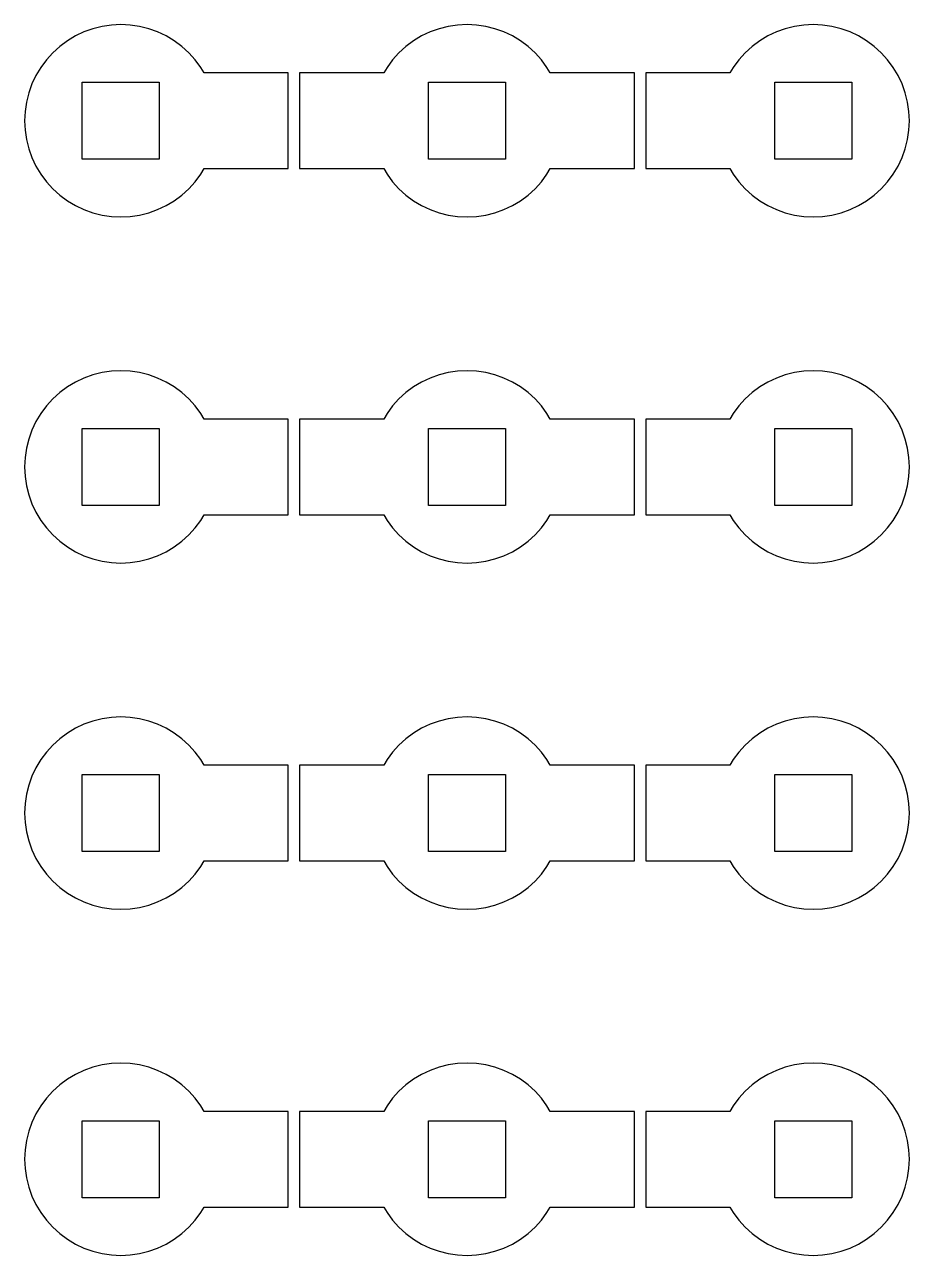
# Model space of a CAD drawing. Extents: x -73 to 181, y -8 to 80.
# Drawn here: x 2 to 25, y 38 to 70 of the extents above; entities that cross this region are included whole.
import ezdxf

# ---------------------------------------------------------------- set-up
doc = ezdxf.new("R2010")
doc.units = 0

msp = doc.modelspace()

# ---------------------------------------------------------------- linework, layer by layer
for p, q in [((3.5433, 69.8097), (3.32152, 69.7048)), ((3.77429, 69.8923), (3.5433, 69.8097)), ((4.01228, 69.952), (3.77429, 69.8923)), ((4.25496, 69.988), (4.01228, 69.952)), ((4.5, 70), (4.25496, 69.988)), ((4.74506, 69.988), (4.5, 70)), ((4.98773, 69.952), (4.74506, 69.988)), ((5.22572, 69.8923), (4.98773, 69.952)), ((5.45671, 69.8097), (5.22572, 69.8923)), ((5.6785, 69.7048), (5.45671, 69.8097)), ((12.5433, 69.8097), (12.3215, 69.7048)), ((12.7743, 69.8923), (12.5433, 69.8097)), ((13.0123, 69.952), (12.7743, 69.8923)), ((13.2549, 69.988), (13.0123, 69.952)), ((13.5, 70), (13.2549, 69.988)), ((13.7451, 69.988), (13.5, 70)), ((13.9877, 69.952), (13.7451, 69.988)), ((14.2257, 69.8923), (13.9877, 69.952)), ((14.4567, 69.8097), (14.2257, 69.8923)), ((14.6785, 69.7048), (14.4567, 69.8097)), ((21.5433, 69.8097), (21.3215, 69.7048)), ((21.7743, 69.8923), (21.5433, 69.8097)), ((22.0123, 69.952), (21.7743, 69.8923)), ((22.2549, 69.988), (22.0123, 69.952)), ((22.5, 70), (22.2549, 69.988)), ((22.745, 69.988), (22.5, 70)), ((22.9877, 69.952), (22.745, 69.988)), ((23.2257, 69.8923), (22.9877, 69.952)), ((23.4567, 69.8097), (23.2257, 69.8923)), ((23.6785, 69.7048), (23.4567, 69.8097)), ((3.11108, 69.5787), (2.91403, 69.4325)), ((3.32152, 69.7048), (3.11108, 69.5787)), ((5.88893, 69.5787), (5.6785, 69.7048)), ((6.08598, 69.4325), (5.88893, 69.5787)), ((12.1111, 69.5787), (11.914, 69.4325)), ((12.3215, 69.7048), (12.1111, 69.5787)), ((14.8889, 69.5787), (14.6785, 69.7048)), ((15.086, 69.4325), (14.8889, 69.5787)), ((21.1111, 69.5787), (20.914, 69.4325)), ((21.3215, 69.7048), (21.1111, 69.5787)), ((23.8889, 69.5787), (23.6785, 69.7048)), ((24.086, 69.4325), (23.8889, 69.5787)), ((2.73224, 69.2678), (2.56747, 69.086)), ((2.91403, 69.4325), (2.73224, 69.2678)), ((6.26778, 69.2678), (6.08598, 69.4325)), ((6.43254, 69.086), (6.26778, 69.2678)), ((11.7322, 69.2678), (11.5675, 69.086)), ((11.914, 69.4325), (11.7322, 69.2678)), ((15.2678, 69.2678), (15.086, 69.4325)), ((15.4325, 69.086), (15.2678, 69.2678)), ((20.7322, 69.2678), (20.5675, 69.086)), ((20.914, 69.4325), (20.7322, 69.2678)), ((24.2678, 69.2678), (24.086, 69.4325)), ((24.4325, 69.086), (24.2678, 69.2678)), ((2.42134, 68.8889), (2.29521, 68.6785)), ((2.56747, 69.086), (2.42134, 68.8889)), ((6.57867, 68.8889), (6.43254, 69.086)), ((6.66493, 68.745), (6.57867, 68.8889)), ((11.4213, 68.8889), (11.3351, 68.745)), ((11.5675, 69.086), (11.4213, 68.8889)), ((15.5787, 68.8889), (15.4325, 69.086)), ((15.6649, 68.745), (15.5787, 68.8889)), ((20.4213, 68.8889), (20.3351, 68.745)), ((20.5675, 69.086), (20.4213, 68.8889)), ((24.5787, 68.8889), (24.4325, 69.086)), ((24.7048, 68.6785), (24.5787, 68.8889)), ((2.29521, 68.6785), (2.19031, 68.4567)), ((3.5, 66.5), (3.5, 68.5)), ((3.5, 68.5), (5.5, 68.5)), ((5.5, 68.5), (5.5, 66.5)), ((8.85001, 68.745), (6.66493, 68.745)), ((8.85001, 66.255), (8.85001, 68.745)), ((11.3351, 68.745), (9.14999, 68.745)), ((9.14999, 68.745), (9.14999, 66.255)), ((12.5, 66.5), (12.5, 68.5)), ((12.5, 68.5), (14.5, 68.5)), ((14.5, 68.5), (14.5, 66.5)), ((17.85, 68.745), (15.6649, 68.745)), ((17.85, 66.255), (17.85, 68.745)), ((20.3351, 68.745), (18.15, 68.745)), ((18.15, 68.745), (18.15, 66.255)), ((21.5, 66.5), (21.5, 68.5)), ((21.5, 68.5), (23.5, 68.5)), ((23.5, 68.5), (23.5, 66.5)), ((24.8097, 68.4567), (24.7048, 68.6785)), ((2.10765, 68.2257), (2.04805, 67.9877)), ((2.19031, 68.4567), (2.10765, 68.2257)), ((24.8923, 68.2257), (24.8097, 68.4567)), ((24.952, 67.9877), (24.8923, 68.2257)), ((2.04805, 67.9877), (2.01204, 67.745)), ((24.988, 67.745), (24.952, 67.9877)), ((2.01204, 67.745), (2, 67.5)), ((25, 67.5), (24.988, 67.745)), ((2, 67.5), (2.01204, 67.255)), ((2.01204, 67.255), (2.04805, 67.0123)), ((24.952, 67.0123), (24.988, 67.255)), ((24.988, 67.255), (25, 67.5)), ((2.04805, 67.0123), (2.10765, 66.7743)), ((24.8923, 66.7743), (24.952, 67.0123)), ((2.10765, 66.7743), (2.19031, 66.5433)), ((24.8097, 66.5433), (24.8923, 66.7743)), ((2.19031, 66.5433), (2.29521, 66.3215)), ((2.29521, 66.3215), (2.42134, 66.1111)), ((5.5, 66.5), (3.5, 66.5)), ((6.57867, 66.1111), (6.66493, 66.255)), ((6.66493, 66.255), (8.85001, 66.255)), ((9.14999, 66.255), (11.3351, 66.255)), ((11.3351, 66.255), (11.4213, 66.1111)), ((14.5, 66.5), (12.5, 66.5)), ((15.5787, 66.1111), (15.6649, 66.255)), ((15.6649, 66.255), (17.85, 66.255)), ((18.15, 66.255), (20.3351, 66.255)), ((20.3351, 66.255), (20.4213, 66.1111)), ((23.5, 66.5), (21.5, 66.5)), ((24.5787, 66.1111), (24.7048, 66.3215)), ((24.7048, 66.3215), (24.8097, 66.5433)), ((2.42134, 66.1111), (2.56747, 65.914)), ((6.43254, 65.914), (6.57867, 66.1111)), ((11.4213, 66.1111), (11.5675, 65.914)), ((15.4325, 65.914), (15.5787, 66.1111)), ((20.4213, 66.1111), (20.5675, 65.914)), ((24.4325, 65.914), (24.5787, 66.1111)), ((2.56747, 65.914), (2.73224, 65.7322)), ((2.73224, 65.7322), (2.91403, 65.5675)), ((6.08598, 65.5675), (6.26778, 65.7322)), ((6.26778, 65.7322), (6.43254, 65.914)), ((11.5675, 65.914), (11.7322, 65.7322)), ((11.7322, 65.7322), (11.914, 65.5675)), ((15.086, 65.5675), (15.2678, 65.7322)), ((15.2678, 65.7322), (15.4325, 65.914)), ((20.5675, 65.914), (20.7322, 65.7322)), ((20.7322, 65.7322), (20.914, 65.5675)), ((24.086, 65.5675), (24.2678, 65.7322)), ((24.2678, 65.7322), (24.4325, 65.914)), ((2.91403, 65.5675), (3.11108, 65.4213)), ((3.11108, 65.4213), (3.32152, 65.2952)), ((3.32152, 65.2952), (3.5433, 65.1903)), ((5.45671, 65.1903), (5.6785, 65.2952)), ((5.6785, 65.2952), (5.88893, 65.4213)), ((5.88893, 65.4213), (6.08598, 65.5675)), ((11.914, 65.5675), (12.1111, 65.4213)), ((12.1111, 65.4213), (12.3215, 65.2952)), ((12.3215, 65.2952), (12.5433, 65.1903)), ((14.4567, 65.1903), (14.6785, 65.2952)), ((14.6785, 65.2952), (14.8889, 65.4213)), ((14.8889, 65.4213), (15.086, 65.5675)), ((20.914, 65.5675), (21.1111, 65.4213)), ((21.1111, 65.4213), (21.3215, 65.2952)), ((21.3215, 65.2952), (21.5433, 65.1903)), ((23.4567, 65.1903), (23.6785, 65.2952)), ((23.6785, 65.2952), (23.8889, 65.4213)), ((23.8889, 65.4213), (24.086, 65.5675)), ((3.5433, 65.1903), (3.77429, 65.1077)), ((3.77429, 65.1077), (4.01228, 65.048)), ((4.01228, 65.048), (4.25496, 65.012)), ((4.25496, 65.012), (4.5, 65)), ((4.5, 65), (4.74506, 65.012)), ((4.74506, 65.012), (4.98773, 65.048)), ((4.98773, 65.048), (5.22572, 65.1077)), ((5.22572, 65.1077), (5.45671, 65.1903)), ((12.5433, 65.1903), (12.7743, 65.1077)), ((12.7743, 65.1077), (13.0123, 65.048)), ((13.0123, 65.048), (13.2549, 65.012)), ((13.2549, 65.012), (13.5, 65)), ((13.5, 65), (13.7451, 65.012)), ((13.7451, 65.012), (13.9877, 65.048)), ((13.9877, 65.048), (14.2257, 65.1077)), ((14.2257, 65.1077), (14.4567, 65.1903)), ((21.5433, 65.1903), (21.7743, 65.1077)), ((21.7743, 65.1077), (22.0123, 65.048)), ((22.0123, 65.048), (22.2549, 65.012)), ((22.2549, 65.012), (22.5, 65)), ((22.5, 65), (22.745, 65.012)), ((22.745, 65.012), (22.9877, 65.048)), ((22.9877, 65.048), (23.2257, 65.1077)), ((23.2257, 65.1077), (23.4567, 65.1903)), ((3.5433, 60.8097), (3.32152, 60.7048)), ((3.77429, 60.8923), (3.5433, 60.8097)), ((4.01228, 60.952), (3.77429, 60.8923)), ((4.25496, 60.988), (4.01228, 60.952)), ((4.5, 61), (4.25496, 60.988)), ((4.74506, 60.988), (4.5, 61)), ((4.98773, 60.952), (4.74506, 60.988)), ((5.22572, 60.8923), (4.98773, 60.952)), ((5.45671, 60.8097), (5.22572, 60.8923)), ((5.6785, 60.7048), (5.45671, 60.8097)), ((12.5433, 60.8097), (12.3215, 60.7048)), ((12.7743, 60.8923), (12.5433, 60.8097)), ((13.0123, 60.952), (12.7743, 60.8923)), ((13.2549, 60.988), (13.0123, 60.952)), ((13.5, 61), (13.2549, 60.988)), ((13.7451, 60.988), (13.5, 61)), ((13.9877, 60.952), (13.7451, 60.988)), ((14.2257, 60.8923), (13.9877, 60.952)), ((14.4567, 60.8097), (14.2257, 60.8923)), ((14.6785, 60.7048), (14.4567, 60.8097)), ((21.5433, 60.8097), (21.3215, 60.7048)), ((21.7743, 60.8923), (21.5433, 60.8097)), ((22.0123, 60.952), (21.7743, 60.8923)), ((22.2549, 60.988), (22.0123, 60.952)), ((22.5, 61), (22.2549, 60.988)), ((22.745, 60.988), (22.5, 61)), ((22.9877, 60.952), (22.745, 60.988)), ((23.2257, 60.8923), (22.9877, 60.952)), ((23.4567, 60.8097), (23.2257, 60.8923)), ((23.6785, 60.7048), (23.4567, 60.8097)), ((3.11108, 60.5787), (2.91403, 60.4325)), ((3.32152, 60.7048), (3.11108, 60.5787)), ((5.88893, 60.5787), (5.6785, 60.7048)), ((6.08598, 60.4325), (5.88893, 60.5787)), ((12.1111, 60.5787), (11.914, 60.4325)), ((12.3215, 60.7048), (12.1111, 60.5787)), ((14.8889, 60.5787), (14.6785, 60.7048)), ((15.086, 60.4325), (14.8889, 60.5787)), ((21.1111, 60.5787), (20.914, 60.4325)), ((21.3215, 60.7048), (21.1111, 60.5787)), ((23.8889, 60.5787), (23.6785, 60.7048)), ((24.086, 60.4325), (23.8889, 60.5787)), ((2.73224, 60.2678), (2.56747, 60.086)), ((2.91403, 60.4325), (2.73224, 60.2678)), ((6.26778, 60.2678), (6.08598, 60.4325)), ((6.43254, 60.086), (6.26778, 60.2678)), ((11.7322, 60.2678), (11.5675, 60.086)), ((11.914, 60.4325), (11.7322, 60.2678)), ((15.2678, 60.2678), (15.086, 60.4325)), ((15.4325, 60.086), (15.2678, 60.2678)), ((20.7322, 60.2678), (20.5675, 60.086)), ((20.914, 60.4325), (20.7322, 60.2678)), ((24.2678, 60.2678), (24.086, 60.4325)), ((24.4325, 60.086), (24.2678, 60.2678)), ((2.42134, 59.8889), (2.29521, 59.6785)), ((2.56747, 60.086), (2.42134, 59.8889)), ((6.57867, 59.8889), (6.43254, 60.086)), ((6.66493, 59.745), (6.57867, 59.8889)), ((11.4213, 59.8889), (11.3351, 59.745)), ((11.5675, 60.086), (11.4213, 59.8889)), ((15.5787, 59.8889), (15.4325, 60.086)), ((15.6649, 59.745), (15.5787, 59.8889)), ((20.4213, 59.8889), (20.3351, 59.745)), ((20.5675, 60.086), (20.4213, 59.8889)), ((24.5787, 59.8889), (24.4325, 60.086)), ((24.7048, 59.6785), (24.5787, 59.8889)), ((2.29521, 59.6785), (2.19031, 59.4567)), ((8.85001, 59.745), (6.66493, 59.745)), ((8.85001, 57.255), (8.85001, 59.745)), ((11.3351, 59.745), (9.14999, 59.745)), ((9.14999, 59.745), (9.14999, 57.255)), ((17.85, 59.745), (15.6649, 59.745)), ((17.85, 57.255), (17.85, 59.745)), ((20.3351, 59.745), (18.15, 59.745)), ((18.15, 59.745), (18.15, 57.255)), ((24.8097, 59.4567), (24.7048, 59.6785)), ((2.10765, 59.2257), (2.04805, 58.9877)), ((2.19031, 59.4567), (2.10765, 59.2257)), ((3.5, 57.5), (3.5, 59.5)), ((3.5, 59.5), (5.5, 59.5)), ((5.5, 59.5), (5.5, 57.5)), ((12.5, 57.5), (12.5, 59.5)), ((12.5, 59.5), (14.5, 59.5)), ((14.5, 59.5), (14.5, 57.5)), ((21.5, 57.5), (21.5, 59.5)), ((21.5, 59.5), (23.5, 59.5)), ((23.5, 59.5), (23.5, 57.5)), ((24.8923, 59.2257), (24.8097, 59.4567)), ((24.952, 58.9877), (24.8923, 59.2257)), ((2.04805, 58.9877), (2.01204, 58.745)), ((24.988, 58.745), (24.952, 58.9877)), ((2.01204, 58.745), (2, 58.5)), ((25, 58.5), (24.988, 58.745)), ((2, 58.5), (2.01204, 58.255)), ((2.01204, 58.255), (2.04805, 58.0123)), ((24.952, 58.0123), (24.988, 58.255)), ((24.988, 58.255), (25, 58.5)), ((2.04805, 58.0123), (2.10765, 57.7743)), ((24.8923, 57.7743), (24.952, 58.0123)), ((2.10765, 57.7743), (2.19031, 57.5433)), ((24.8097, 57.5433), (24.8923, 57.7743)), ((2.19031, 57.5433), (2.29521, 57.3215)), ((2.29521, 57.3215), (2.42134, 57.1111)), ((5.5, 57.5), (3.5, 57.5)), ((14.5, 57.5), (12.5, 57.5)), ((23.5, 57.5), (21.5, 57.5)), ((24.5787, 57.1111), (24.7048, 57.3215)), ((24.7048, 57.3215), (24.8097, 57.5433)), ((2.42134, 57.1111), (2.56747, 56.914)), ((6.43254, 56.914), (6.57867, 57.1111)), ((6.57867, 57.1111), (6.66493, 57.255)), ((6.66493, 57.255), (8.85001, 57.255)), ((9.14999, 57.255), (11.3351, 57.255)), ((11.3351, 57.255), (11.4213, 57.1111)), ((11.4213, 57.1111), (11.5675, 56.914)), ((15.4325, 56.914), (15.5787, 57.1111)), ((15.5787, 57.1111), (15.6649, 57.255)), ((15.6649, 57.255), (17.85, 57.255)), ((18.15, 57.255), (20.3351, 57.255)), ((20.3351, 57.255), (20.4213, 57.1111)), ((20.4213, 57.1111), (20.5675, 56.914)), ((24.4325, 56.914), (24.5787, 57.1111)), ((2.56747, 56.914), (2.73224, 56.7322)), ((2.73224, 56.7322), (2.91403, 56.5675)), ((6.08598, 56.5675), (6.26778, 56.7322)), ((6.26778, 56.7322), (6.43254, 56.914)), ((11.5675, 56.914), (11.7322, 56.7322)), ((11.7322, 56.7322), (11.914, 56.5675)), ((15.086, 56.5675), (15.2678, 56.7322)), ((15.2678, 56.7322), (15.4325, 56.914)), ((20.5675, 56.914), (20.7322, 56.7322)), ((20.7322, 56.7322), (20.914, 56.5675)), ((24.086, 56.5675), (24.2678, 56.7322)), ((24.2678, 56.7322), (24.4325, 56.914)), ((2.91403, 56.5675), (3.11108, 56.4213)), ((3.11108, 56.4213), (3.32152, 56.2952)), ((5.6785, 56.2952), (5.88893, 56.4213)), ((5.88893, 56.4213), (6.08598, 56.5675)), ((11.914, 56.5675), (12.1111, 56.4213)), ((12.1111, 56.4213), (12.3215, 56.2952)), ((14.6785, 56.2952), (14.8889, 56.4213)), ((14.8889, 56.4213), (15.086, 56.5675)), ((20.914, 56.5675), (21.1111, 56.4213)), ((21.1111, 56.4213), (21.3215, 56.2952)), ((23.6785, 56.2952), (23.8889, 56.4213)), ((23.8889, 56.4213), (24.086, 56.5675)), ((3.32152, 56.2952), (3.5433, 56.1903)), ((3.5433, 56.1903), (3.77429, 56.1077)), ((3.77429, 56.1077), (4.01228, 56.048)), ((4.01228, 56.048), (4.25496, 56.012)), ((4.25496, 56.012), (4.5, 56)), ((4.5, 56), (4.74506, 56.012)), ((4.74506, 56.012), (4.98773, 56.048)), ((4.98773, 56.048), (5.22572, 56.1077)), ((5.22572, 56.1077), (5.45671, 56.1903)), ((5.45671, 56.1903), (5.6785, 56.2952)), ((12.3215, 56.2952), (12.5433, 56.1903)), ((12.5433, 56.1903), (12.7743, 56.1077)), ((12.7743, 56.1077), (13.0123, 56.048)), ((13.0123, 56.048), (13.2549, 56.012)), ((13.2549, 56.012), (13.5, 56)), ((13.5, 56), (13.7451, 56.012)), ((13.7451, 56.012), (13.9877, 56.048)), ((13.9877, 56.048), (14.2257, 56.1077)), ((14.2257, 56.1077), (14.4567, 56.1903)), ((14.4567, 56.1903), (14.6785, 56.2952)), ((21.3215, 56.2952), (21.5433, 56.1903)), ((21.5433, 56.1903), (21.7743, 56.1077)), ((21.7743, 56.1077), (22.0123, 56.048)), ((22.0123, 56.048), (22.2549, 56.012)), ((22.2549, 56.012), (22.5, 56)), ((22.5, 56), (22.745, 56.012)), ((22.745, 56.012), (22.9877, 56.048)), ((22.9877, 56.048), (23.2257, 56.1077)), ((23.2257, 56.1077), (23.4567, 56.1903)), ((23.4567, 56.1903), (23.6785, 56.2952)), ((3.77429, 51.8923), (3.5433, 51.8097)), ((4.01228, 51.952), (3.77429, 51.8923)), ((4.25496, 51.988), (4.01228, 51.952)), ((4.5, 52), (4.25496, 51.988)), ((4.74506, 51.988), (4.5, 52)), ((4.98773, 51.952), (4.74506, 51.988)), ((5.22572, 51.8923), (4.98773, 51.952)), ((5.45671, 51.8097), (5.22572, 51.8923)), ((12.7743, 51.8923), (12.5433, 51.8097)), ((13.0123, 51.952), (12.7743, 51.8923)), ((13.2549, 51.988), (13.0123, 51.952)), ((13.5, 52), (13.2549, 51.988)), ((13.7451, 51.988), (13.5, 52)), ((13.9877, 51.952), (13.7451, 51.988)), ((14.2257, 51.8923), (13.9877, 51.952)), ((14.4567, 51.8097), (14.2257, 51.8923)), ((21.7743, 51.8923), (21.5433, 51.8097)), ((22.0123, 51.952), (21.7743, 51.8923)), ((22.2549, 51.988), (22.0123, 51.952)), ((22.5, 52), (22.2549, 51.988)), ((22.745, 51.988), (22.5, 52)), ((22.9877, 51.952), (22.745, 51.988)), ((23.2257, 51.8923), (22.9877, 51.952)), ((23.4567, 51.8097), (23.2257, 51.8923)), ((3.11108, 51.5787), (2.91403, 51.4325)), ((3.32152, 51.7048), (3.11108, 51.5787)), ((3.5433, 51.8097), (3.32152, 51.7048)), ((5.6785, 51.7048), (5.45671, 51.8097)), ((5.88893, 51.5787), (5.6785, 51.7048)), ((6.08598, 51.4325), (5.88893, 51.5787)), ((12.1111, 51.5787), (11.914, 51.4325)), ((12.3215, 51.7048), (12.1111, 51.5787)), ((12.5433, 51.8097), (12.3215, 51.7048)), ((14.6785, 51.7048), (14.4567, 51.8097)), ((14.8889, 51.5787), (14.6785, 51.7048)), ((15.086, 51.4325), (14.8889, 51.5787)), ((21.1111, 51.5787), (20.914, 51.4325)), ((21.3215, 51.7048), (21.1111, 51.5787)), ((21.5433, 51.8097), (21.3215, 51.7048)), ((23.6785, 51.7048), (23.4567, 51.8097)), ((23.8889, 51.5787), (23.6785, 51.7048)), ((24.086, 51.4325), (23.8889, 51.5787)), ((2.73224, 51.2678), (2.56747, 51.086)), ((2.91403, 51.4325), (2.73224, 51.2678)), ((6.26778, 51.2678), (6.08598, 51.4325)), ((6.43254, 51.086), (6.26778, 51.2678)), ((11.7322, 51.2678), (11.5675, 51.086)), ((11.914, 51.4325), (11.7322, 51.2678)), ((15.2678, 51.2678), (15.086, 51.4325)), ((15.4325, 51.086), (15.2678, 51.2678)), ((20.7322, 51.2678), (20.5675, 51.086)), ((20.914, 51.4325), (20.7322, 51.2678)), ((24.2678, 51.2678), (24.086, 51.4325)), ((24.4325, 51.086), (24.2678, 51.2678)), ((2.42134, 50.8889), (2.29521, 50.6785)), ((2.56747, 51.086), (2.42134, 50.8889)), ((6.57867, 50.8889), (6.43254, 51.086)), ((6.66493, 50.745), (6.57867, 50.8889)), ((11.4213, 50.8889), (11.3351, 50.745)), ((11.5675, 51.086), (11.4213, 50.8889)), ((15.5787, 50.8889), (15.4325, 51.086)), ((15.6649, 50.745), (15.5787, 50.8889)), ((20.4213, 50.8889), (20.3351, 50.745)), ((20.5675, 51.086), (20.4213, 50.8889)), ((24.5787, 50.8889), (24.4325, 51.086)), ((24.7048, 50.6785), (24.5787, 50.8889)), ((2.29521, 50.6785), (2.19031, 50.4567)), ((8.85001, 50.745), (6.66493, 50.745)), ((8.85001, 48.255), (8.85001, 50.745)), ((11.3351, 50.745), (9.14999, 50.745)), ((9.14999, 50.745), (9.14999, 48.255)), ((17.85, 50.745), (15.6649, 50.745)), ((17.85, 48.255), (17.85, 50.745)), ((20.3351, 50.745), (18.15, 50.745)), ((18.15, 50.745), (18.15, 48.255)), ((24.8097, 50.4567), (24.7048, 50.6785)), ((2.19031, 50.4567), (2.10765, 50.2257)), ((3.5, 48.5), (3.5, 50.5)), ((3.5, 50.5), (5.5, 50.5)), ((5.5, 50.5), (5.5, 48.5)), ((12.5, 48.5), (12.5, 50.5)), ((12.5, 50.5), (14.5, 50.5)), ((14.5, 50.5), (14.5, 48.5)), ((21.5, 48.5), (21.5, 50.5)), ((21.5, 50.5), (23.5, 50.5)), ((23.5, 50.5), (23.5, 48.5)), ((24.8923, 50.2257), (24.8097, 50.4567)), ((2.04805, 49.9877), (2.01204, 49.745)), ((2.10765, 50.2257), (2.04805, 49.9877)), ((24.952, 49.9877), (24.8923, 50.2257)), ((24.988, 49.745), (24.952, 49.9877)), ((2.01204, 49.745), (2, 49.5)), ((25, 49.5), (24.988, 49.745)), ((2, 49.5), (2.01204, 49.255)), ((24.988, 49.255), (25, 49.5)), ((2.01204, 49.255), (2.04805, 49.0123)), ((2.04805, 49.0123), (2.10765, 48.7743)), ((24.8923, 48.7743), (24.952, 49.0123)), ((24.952, 49.0123), (24.988, 49.255)), ((2.10765, 48.7743), (2.19031, 48.5433)), ((24.8097, 48.5433), (24.8923, 48.7743)), ((2.19031, 48.5433), (2.29521, 48.3215)), ((2.29521, 48.3215), (2.42134, 48.1111)), ((5.5, 48.5), (3.5, 48.5)), ((14.5, 48.5), (12.5, 48.5)), ((23.5, 48.5), (21.5, 48.5)), ((24.5787, 48.1111), (24.7048, 48.3215)), ((24.7048, 48.3215), (24.8097, 48.5433)), ((2.42134, 48.1111), (2.56747, 47.914)), ((6.43254, 47.914), (6.57867, 48.1111)), ((6.57867, 48.1111), (6.66493, 48.255)), ((6.66493, 48.255), (8.85001, 48.255)), ((9.14999, 48.255), (11.3351, 48.255)), ((11.3351, 48.255), (11.4213, 48.1111)), ((11.4213, 48.1111), (11.5675, 47.914)), ((15.4325, 47.914), (15.5787, 48.1111)), ((15.5787, 48.1111), (15.6649, 48.255)), ((15.6649, 48.255), (17.85, 48.255)), ((18.15, 48.255), (20.3351, 48.255)), ((20.3351, 48.255), (20.4213, 48.1111)), ((20.4213, 48.1111), (20.5675, 47.914)), ((24.4325, 47.914), (24.5787, 48.1111)), ((2.56747, 47.914), (2.73224, 47.7322)), ((2.73224, 47.7322), (2.91403, 47.5675)), ((6.08598, 47.5675), (6.26778, 47.7322)), ((6.26778, 47.7322), (6.43254, 47.914)), ((11.5675, 47.914), (11.7322, 47.7322)), ((11.7322, 47.7322), (11.914, 47.5675)), ((15.086, 47.5675), (15.2678, 47.7322)), ((15.2678, 47.7322), (15.4325, 47.914)), ((20.5675, 47.914), (20.7322, 47.7322)), ((20.7322, 47.7322), (20.914, 47.5675)), ((24.086, 47.5675), (24.2678, 47.7322)), ((24.2678, 47.7322), (24.4325, 47.914)), ((2.91403, 47.5675), (3.11108, 47.4213)), ((3.11108, 47.4213), (3.32152, 47.2952)), ((5.6785, 47.2952), (5.88893, 47.4213)), ((5.88893, 47.4213), (6.08598, 47.5675)), ((11.914, 47.5675), (12.1111, 47.4213)), ((12.1111, 47.4213), (12.3215, 47.2952)), ((14.6785, 47.2952), (14.8889, 47.4213)), ((14.8889, 47.4213), (15.086, 47.5675)), ((20.914, 47.5675), (21.1111, 47.4213)), ((21.1111, 47.4213), (21.3215, 47.2952)), ((23.6785, 47.2952), (23.8889, 47.4213)), ((23.8889, 47.4213), (24.086, 47.5675)), ((3.32152, 47.2952), (3.5433, 47.1903)), ((3.5433, 47.1903), (3.77429, 47.1077)), ((3.77429, 47.1077), (4.01228, 47.048)), ((4.01228, 47.048), (4.25496, 47.012)), ((4.74506, 47.012), (4.98773, 47.048)), ((4.98773, 47.048), (5.22572, 47.1077)), ((5.22572, 47.1077), (5.45671, 47.1903)), ((5.45671, 47.1903), (5.6785, 47.2952)), ((12.3215, 47.2952), (12.5433, 47.1903)), ((12.5433, 47.1903), (12.7743, 47.1077)), ((12.7743, 47.1077), (13.0123, 47.048)), ((13.0123, 47.048), (13.2549, 47.012)), ((13.7451, 47.012), (13.9877, 47.048)), ((13.9877, 47.048), (14.2257, 47.1077)), ((14.2257, 47.1077), (14.4567, 47.1903)), ((14.4567, 47.1903), (14.6785, 47.2952)), ((21.3215, 47.2952), (21.5433, 47.1903)), ((21.5433, 47.1903), (21.7743, 47.1077)), ((21.7743, 47.1077), (22.0123, 47.048)), ((22.0123, 47.048), (22.2549, 47.012)), ((22.745, 47.012), (22.9877, 47.048)), ((22.9877, 47.048), (23.2257, 47.1077)), ((23.2257, 47.1077), (23.4567, 47.1903)), ((23.4567, 47.1903), (23.6785, 47.2952)), ((4.25496, 47.012), (4.5, 47)), ((4.5, 47), (4.74506, 47.012)), ((13.2549, 47.012), (13.5, 47)), ((13.5, 47), (13.7451, 47.012)), ((22.2549, 47.012), (22.5, 47)), ((22.5, 47), (22.745, 47.012)), ((3.77429, 42.8923), (3.5433, 42.8097)), ((4.01228, 42.952), (3.77429, 42.8923)), ((4.25496, 42.988), (4.01228, 42.952)), ((4.5, 43), (4.25496, 42.988)), ((4.74506, 42.988), (4.5, 43)), ((4.98773, 42.952), (4.74506, 42.988)), ((5.22572, 42.8923), (4.98773, 42.952)), ((5.45671, 42.8097), (5.22572, 42.8923)), ((12.7743, 42.8923), (12.5433, 42.8097)), ((13.0123, 42.952), (12.7743, 42.8923)), ((13.2549, 42.988), (13.0123, 42.952)), ((13.5, 43), (13.2549, 42.988)), ((13.7451, 42.988), (13.5, 43)), ((13.9877, 42.952), (13.7451, 42.988)), ((14.2257, 42.8923), (13.9877, 42.952)), ((14.4567, 42.8097), (14.2257, 42.8923)), ((21.7743, 42.8923), (21.5433, 42.8097)), ((22.0123, 42.952), (21.7743, 42.8923)), ((22.2549, 42.988), (22.0123, 42.952)), ((22.5, 43), (22.2549, 42.988)), ((22.745, 42.988), (22.5, 43)), ((22.9877, 42.952), (22.745, 42.988)), ((23.2257, 42.8923), (22.9877, 42.952)), ((23.4567, 42.8097), (23.2257, 42.8923)), ((3.11108, 42.5787), (2.91403, 42.4325)), ((3.32152, 42.7048), (3.11108, 42.5787)), ((3.5433, 42.8097), (3.32152, 42.7048)), ((5.6785, 42.7048), (5.45671, 42.8097)), ((5.88893, 42.5787), (5.6785, 42.7048)), ((6.08598, 42.4325), (5.88893, 42.5787)), ((12.1111, 42.5787), (11.914, 42.4325)), ((12.3215, 42.7048), (12.1111, 42.5787)), ((12.5433, 42.8097), (12.3215, 42.7048)), ((14.6785, 42.7048), (14.4567, 42.8097)), ((14.8889, 42.5787), (14.6785, 42.7048)), ((15.086, 42.4325), (14.8889, 42.5787)), ((21.1111, 42.5787), (20.914, 42.4325)), ((21.3215, 42.7048), (21.1111, 42.5787)), ((21.5433, 42.8097), (21.3215, 42.7048)), ((23.6785, 42.7048), (23.4567, 42.8097)), ((23.8889, 42.5787), (23.6785, 42.7048)), ((24.086, 42.4325), (23.8889, 42.5787)), ((2.73224, 42.2678), (2.56747, 42.086)), ((2.91403, 42.4325), (2.73224, 42.2678)), ((6.26778, 42.2678), (6.08598, 42.4325)), ((6.43254, 42.086), (6.26778, 42.2678)), ((11.7322, 42.2678), (11.5675, 42.086)), ((11.914, 42.4325), (11.7322, 42.2678)), ((15.2678, 42.2678), (15.086, 42.4325)), ((15.4325, 42.086), (15.2678, 42.2678)), ((20.7322, 42.2678), (20.5675, 42.086)), ((20.914, 42.4325), (20.7322, 42.2678)), ((24.2678, 42.2678), (24.086, 42.4325)), ((24.4325, 42.086), (24.2678, 42.2678)), ((2.56747, 42.086), (2.42134, 41.8889)), ((6.57867, 41.8889), (6.43254, 42.086)), ((11.5675, 42.086), (11.4213, 41.8889)), ((15.5787, 41.8889), (15.4325, 42.086)), ((20.5675, 42.086), (20.4213, 41.8889)), ((24.5787, 41.8889), (24.4325, 42.086)), ((2.29521, 41.6785), (2.19031, 41.4567)), ((2.42134, 41.8889), (2.29521, 41.6785)), ((6.66493, 41.745), (6.57867, 41.8889)), ((8.85001, 41.745), (6.66493, 41.745)), ((8.85001, 39.255), (8.85001, 41.745)), ((11.3351, 41.745), (9.14999, 41.745)), ((9.14999, 41.745), (9.14999, 39.255)), ((11.4213, 41.8889), (11.3351, 41.745)), ((15.6649, 41.745), (15.5787, 41.8889)), ((17.85, 41.745), (15.6649, 41.745)), ((17.85, 39.255), (17.85, 41.745)), ((20.3351, 41.745), (18.15, 41.745)), ((18.15, 41.745), (18.15, 39.255)), ((20.4213, 41.8889), (20.3351, 41.745)), ((24.7048, 41.6785), (24.5787, 41.8889)), ((24.8097, 41.4567), (24.7048, 41.6785)), ((2.19031, 41.4567), (2.10765, 41.2257)), ((3.5, 39.5), (3.5, 41.5)), ((3.5, 41.5), (5.5, 41.5)), ((5.5, 41.5), (5.5, 39.5)), ((12.5, 39.5), (12.5, 41.5)), ((12.5, 41.5), (14.5, 41.5)), ((14.5, 41.5), (14.5, 39.5)), ((21.5, 39.5), (21.5, 41.5)), ((21.5, 41.5), (23.5, 41.5)), ((23.5, 41.5), (23.5, 39.5)), ((24.8923, 41.2257), (24.8097, 41.4567)), ((2.04805, 40.9877), (2.01204, 40.745)), ((2.10765, 41.2257), (2.04805, 40.9877)), ((24.952, 40.9877), (24.8923, 41.2257)), ((24.988, 40.745), (24.952, 40.9877)), ((2.01204, 40.745), (2, 40.5)), ((25, 40.5), (24.988, 40.745)), ((2, 40.5), (2.01204, 40.255)), ((24.988, 40.255), (25, 40.5)), ((2.01204, 40.255), (2.04805, 40.0123)), ((2.04805, 40.0123), (2.10765, 39.7743)), ((24.8923, 39.7743), (24.952, 40.0123)), ((24.952, 40.0123), (24.988, 40.255)), ((2.10765, 39.7743), (2.19031, 39.5433)), ((24.8097, 39.5433), (24.8923, 39.7743)), ((2.19031, 39.5433), (2.29521, 39.3215)), ((5.5, 39.5), (3.5, 39.5)), ((14.5, 39.5), (12.5, 39.5)), ((23.5, 39.5), (21.5, 39.5)), ((24.7048, 39.3215), (24.8097, 39.5433)), ((2.29521, 39.3215), (2.42134, 39.1111)), ((2.42134, 39.1111), (2.56747, 38.914)), ((6.43254, 38.914), (6.57867, 39.1111)), ((6.57867, 39.1111), (6.66493, 39.255)), ((6.66493, 39.255), (8.85001, 39.255)), ((9.14999, 39.255), (11.3351, 39.255)), ((11.3351, 39.255), (11.4213, 39.1111)), ((11.4213, 39.1111), (11.5675, 38.914)), ((15.4325, 38.914), (15.5787, 39.1111)), ((15.5787, 39.1111), (15.6649, 39.255)), ((15.6649, 39.255), (17.85, 39.255)), ((18.15, 39.255), (20.3351, 39.255)), ((20.3351, 39.255), (20.4213, 39.1111)), ((20.4213, 39.1111), (20.5675, 38.914)), ((24.4325, 38.914), (24.5787, 39.1111)), ((24.5787, 39.1111), (24.7048, 39.3215)), ((2.56747, 38.914), (2.73224, 38.7322)), ((2.73224, 38.7322), (2.91403, 38.5675)), ((6.08598, 38.5675), (6.26778, 38.7322)), ((6.26778, 38.7322), (6.43254, 38.914)), ((11.5675, 38.914), (11.7322, 38.7322)), ((11.7322, 38.7322), (11.914, 38.5675)), ((15.086, 38.5675), (15.2678, 38.7322)), ((15.2678, 38.7322), (15.4325, 38.914)), ((20.5675, 38.914), (20.7322, 38.7322)), ((20.7322, 38.7322), (20.914, 38.5675)), ((24.086, 38.5675), (24.2678, 38.7322)), ((24.2678, 38.7322), (24.4325, 38.914)), ((2.91403, 38.5675), (3.11108, 38.4213)), ((3.11108, 38.4213), (3.32152, 38.2952)), ((5.6785, 38.2952), (5.88893, 38.4213)), ((5.88893, 38.4213), (6.08598, 38.5675)), ((11.914, 38.5675), (12.1111, 38.4213)), ((12.1111, 38.4213), (12.3215, 38.2952)), ((14.6785, 38.2952), (14.8889, 38.4213)), ((14.8889, 38.4213), (15.086, 38.5675)), ((20.914, 38.5675), (21.1111, 38.4213)), ((21.1111, 38.4213), (21.3215, 38.2952)), ((23.6785, 38.2952), (23.8889, 38.4213)), ((23.8889, 38.4213), (24.086, 38.5675)), ((3.32152, 38.2952), (3.5433, 38.1903)), ((3.5433, 38.1903), (3.77429, 38.1077)), ((3.77429, 38.1077), (4.01228, 38.048)), ((4.98773, 38.048), (5.22572, 38.1077)), ((5.22572, 38.1077), (5.45671, 38.1903)), ((5.45671, 38.1903), (5.6785, 38.2952)), ((12.3215, 38.2952), (12.5433, 38.1903)), ((12.5433, 38.1903), (12.7743, 38.1077)), ((12.7743, 38.1077), (13.0123, 38.048)), ((13.9877, 38.048), (14.2257, 38.1077)), ((14.2257, 38.1077), (14.4567, 38.1903)), ((14.4567, 38.1903), (14.6785, 38.2952)), ((21.3215, 38.2952), (21.5433, 38.1903)), ((21.5433, 38.1903), (21.7743, 38.1077)), ((21.7743, 38.1077), (22.0123, 38.048)), ((22.9877, 38.048), (23.2257, 38.1077)), ((23.2257, 38.1077), (23.4567, 38.1903)), ((23.4567, 38.1903), (23.6785, 38.2952)), ((4.01228, 38.048), (4.25496, 38.012)), ((4.25496, 38.012), (4.5, 38)), ((4.5, 38), (4.74506, 38.012)), ((4.74506, 38.012), (4.98773, 38.048)), ((13.0123, 38.048), (13.2549, 38.012)), ((13.2549, 38.012), (13.5, 38)), ((13.5, 38), (13.7451, 38.012)), ((13.7451, 38.012), (13.9877, 38.048)), ((22.0123, 38.048), (22.2549, 38.012)), ((22.2549, 38.012), (22.5, 38)), ((22.5, 38), (22.745, 38.012)), ((22.745, 38.012), (22.9877, 38.048))]:
    msp.add_line(p, q)

doc.saveas('drawing.dxf')
